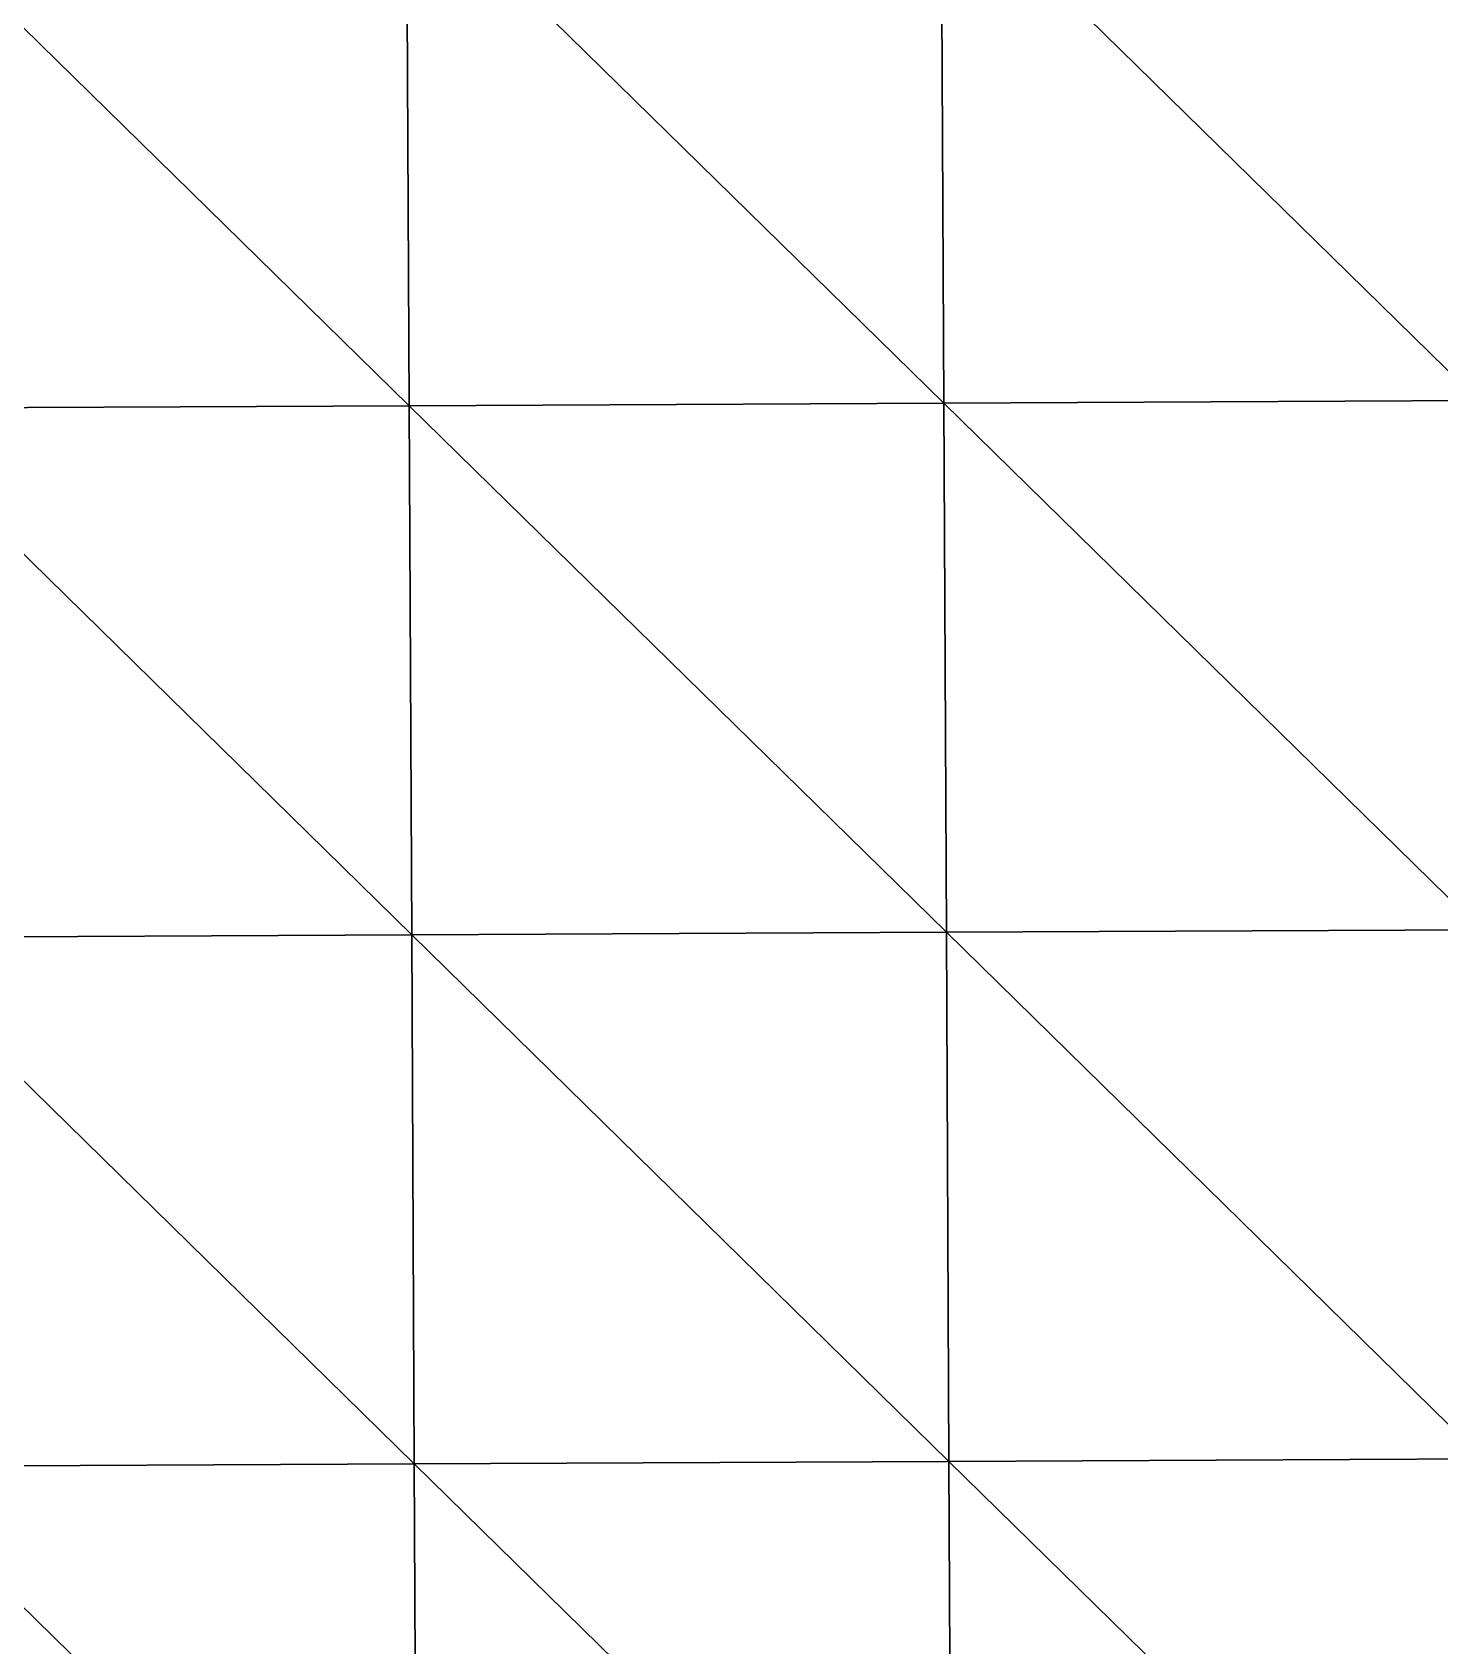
# Model space of a CAD drawing. Extents: x -372 to 678, y -263 to 741.
# Drawn here: x 316.58 to 349.65, y 287 to 324.92 of the extents above; entities that cross this region are included whole.
import ezdxf

# ---------------------------------------------------------------- set-up
doc = ezdxf.new("R2010")
doc.units = 0
doc.header["$LTSCALE"] = 0.0254
doc.layers.get('0').update_dxf_attribs({"linetype": 'CONTINUOUS'})
doc.layers.add('LOCATION_SNAPSHOT', color=144, linetype='CONTINUOUS')
doc.layers.add('LOCATION_TERRAIN', color=36, linetype='CONTINUOUS')

# ---------------------------------------------------------------- blocks, each defined once
blk = doc.blocks.new('LOCATION_SNAPSHOT_1')
at = {"color": 8}
mesh = blk.add_polyface(dxfattribs=at)
corners = [(-63.49, 214.773), (675.116, 740.668), (-66.007, 737.092), (677.638, 218.347)]
mesh.append_faces([[corners[k] for k in face] for face in [(0, 1, 2), (1, 0, 3)]], dxfattribs={"vtx0": -1, "color": 8})
blk = doc.blocks.new('LOCATION_TERRAIN_1')
at = {"color": 8}
mesh = blk.add_polyface(dxfattribs=at)
corners = [(325.436, 316.139, 6.694), (325.376, 328.575, 6.893), (312.814, 328.515, 6.467)]
mesh.append_faces([[corners[k] for k in face] for face in [(0, 1, 2)]], dxfattribs={"color": 8})
mesh = blk.add_polyface(dxfattribs=at)
corners = [(325.436, 316.139, 6.694), (312.814, 328.515, 6.467), (312.874, 316.079, 6.225)]
mesh.append_faces([[corners[k] for k in face] for face in [(0, 1, 2)]], dxfattribs={"color": 8})
mesh = blk.add_polyface(dxfattribs=at)
corners = [(337.997, 316.2, 7.062), (337.937, 328.636, 7.043), (325.376, 328.575, 6.893)]
mesh.append_faces([[corners[k] for k in face] for face in [(0, 1, 2)]], dxfattribs={"color": 8})
mesh = blk.add_polyface(dxfattribs=at)
corners = [(337.997, 316.2, 7.062), (325.376, 328.575, 6.893), (325.436, 316.139, 6.694)]
mesh.append_faces([[corners[k] for k in face] for face in [(0, 1, 2)]], dxfattribs={"color": 8})
mesh = blk.add_polyface(dxfattribs=at)
corners = [(350.559, 316.26, 7.429), (350.499, 328.697, 7.194), (337.937, 328.636, 7.043)]
mesh.append_faces([[corners[k] for k in face] for face in [(0, 1, 2)]], dxfattribs={"color": 8})
mesh = blk.add_polyface(dxfattribs=at)
corners = [(350.559, 316.26, 7.429), (337.937, 328.636, 7.043), (337.997, 316.2, 7.062)]
mesh.append_faces([[corners[k] for k in face] for face in [(0, 1, 2)]], dxfattribs={"color": 8})
mesh = blk.add_polyface(dxfattribs=at)
corners = [(350.619, 303.824, 7.665), (350.559, 316.26, 7.429), (337.997, 316.2, 7.062)]
mesh.append_faces([[corners[k] for k in face] for face in [(0, 1, 2)]], dxfattribs={"color": 8})
mesh = blk.add_polyface(dxfattribs=at)
corners = [(325.496, 303.703, 6.495), (325.436, 316.139, 6.694), (312.874, 316.079, 6.225)]
mesh.append_faces([[corners[k] for k in face] for face in [(0, 1, 2)]], dxfattribs={"color": 8})
mesh = blk.add_polyface(dxfattribs=at)
corners = [(325.496, 303.703, 6.495), (312.874, 316.079, 6.225), (312.934, 303.642, 5.983)]
mesh.append_faces([[corners[k] for k in face] for face in [(0, 1, 2)]], dxfattribs={"color": 8})
mesh = blk.add_polyface(dxfattribs=at)
corners = [(338.057, 303.764, 7.08), (337.997, 316.2, 7.062), (325.436, 316.139, 6.694)]
mesh.append_faces([[corners[k] for k in face] for face in [(0, 1, 2)]], dxfattribs={"color": 8})
mesh = blk.add_polyface(dxfattribs=at)
corners = [(338.057, 303.764, 7.08), (325.436, 316.139, 6.694), (325.496, 303.703, 6.495)]
mesh.append_faces([[corners[k] for k in face] for face in [(0, 1, 2)]], dxfattribs={"color": 8})
mesh = blk.add_polyface(dxfattribs=at)
corners = [(350.619, 303.824, 7.665), (337.997, 316.2, 7.062), (338.057, 303.764, 7.08)]
mesh.append_faces([[corners[k] for k in face] for face in [(0, 1, 2)]], dxfattribs={"color": 8})
mesh = blk.add_polyface(dxfattribs=at)
corners = [(338.117, 291.327, 7.2), (338.057, 303.764, 7.08), (325.496, 303.703, 6.495)]
mesh.append_faces([[corners[k] for k in face] for face in [(0, 1, 2)]], dxfattribs={"color": 8})
mesh = blk.add_polyface(dxfattribs=at)
corners = [(350.679, 291.388, 7.931), (350.619, 303.824, 7.665), (338.057, 303.764, 7.08)]
mesh.append_faces([[corners[k] for k in face] for face in [(0, 1, 2)]], dxfattribs={"color": 8})
mesh = blk.add_polyface(dxfattribs=at)
corners = [(350.679, 291.388, 7.931), (338.057, 303.764, 7.08), (338.117, 291.327, 7.2)]
mesh.append_faces([[corners[k] for k in face] for face in [(0, 1, 2)]], dxfattribs={"color": 8})
mesh = blk.add_polyface(dxfattribs=at)
corners = [(325.556, 291.267, 6.469), (325.496, 303.703, 6.495), (312.934, 303.642, 5.983)]
mesh.append_faces([[corners[k] for k in face] for face in [(0, 1, 2)]], dxfattribs={"color": 8})
mesh = blk.add_polyface(dxfattribs=at)
corners = [(325.556, 291.267, 6.469), (312.934, 303.642, 5.983), (312.994, 291.206, 5.87)]
mesh.append_faces([[corners[k] for k in face] for face in [(0, 1, 2)]], dxfattribs={"color": 8})
mesh = blk.add_polyface(dxfattribs=at)
corners = [(338.117, 291.327, 7.2), (325.496, 303.703, 6.495), (325.556, 291.267, 6.469)]
mesh.append_faces([[corners[k] for k in face] for face in [(0, 1, 2)]], dxfattribs={"color": 8})
mesh = blk.add_polyface(dxfattribs=at)
corners = [(325.616, 278.831, 6.534), (325.556, 291.267, 6.469), (312.994, 291.206, 5.87)]
mesh.append_faces([[corners[k] for k in face] for face in [(0, 1, 2)]], dxfattribs={"color": 8})
mesh = blk.add_polyface(dxfattribs=at)
corners = [(338.177, 278.891, 7.373), (338.117, 291.327, 7.2), (325.556, 291.267, 6.469)]
mesh.append_faces([[corners[k] for k in face] for face in [(0, 1, 2)]], dxfattribs={"color": 8})
mesh = blk.add_polyface(dxfattribs=at)
corners = [(338.177, 278.891, 7.373), (325.556, 291.267, 6.469), (325.616, 278.831, 6.534)]
mesh.append_faces([[corners[k] for k in face] for face in [(0, 1, 2)]], dxfattribs={"color": 8})
mesh = blk.add_polyface(dxfattribs=at)
corners = [(350.739, 278.952, 8.213), (350.679, 291.388, 7.931), (338.117, 291.327, 7.2)]
mesh.append_faces([[corners[k] for k in face] for face in [(0, 1, 2)]], dxfattribs={"color": 8})
mesh = blk.add_polyface(dxfattribs=at)
corners = [(350.739, 278.952, 8.213), (338.117, 291.327, 7.2), (338.177, 278.891, 7.373)]
mesh.append_faces([[corners[k] for k in face] for face in [(0, 1, 2)]], dxfattribs={"color": 8})
mesh = blk.add_polyface(dxfattribs=at)
corners = [(325.616, 278.831, 6.534), (312.994, 291.206, 5.87), (313.054, 278.77, 5.827)]
mesh.append_faces([[corners[k] for k in face] for face in [(0, 1, 2)]], dxfattribs={"color": 8})

msp = doc.modelspace()

# ---------------------------------------------------------------- block references
at = {"layer": 'LOCATION_SNAPSHOT', "color": 0}
msp.add_blockref('LOCATION_SNAPSHOT_1', (0, 0), dxfattribs=at)
at = {"layer": 'LOCATION_TERRAIN', "color": 0}
msp.add_blockref('LOCATION_TERRAIN_1', (0, 0), dxfattribs=at)

doc.saveas('drawing.dxf')
